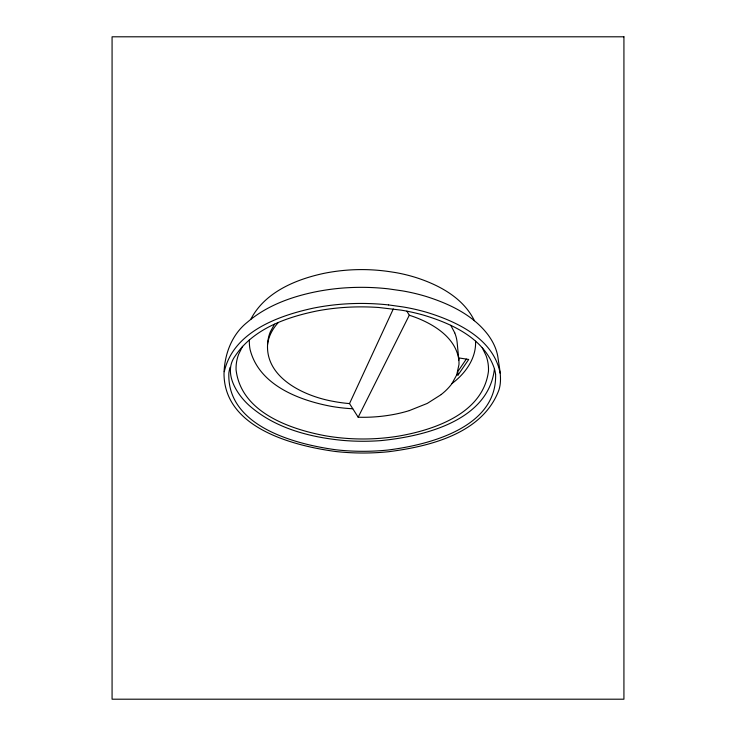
<?xml version="1.0" encoding="UTF-8"?>
<svg xmlns="http://www.w3.org/2000/svg" width="736" height="736" viewBox="0 0 736 736"><rect width="100%" height="100%" fill="white"/><g stroke="black" fill="none" stroke-linecap="round" stroke-linejoin="round"><path stroke-width="1.1" d="M494.445 368.81C488.538 420.716 424.341 436.292 381.101 440.588A236.909 236.909 0 0 1 343.05 440.413C309.828 437.267 275.31 428.297 249.651 405.876C236.477 394.202 222.898 372.536 235.253 355.884C253.313 328.744 286.543 317.188 317.069 310.932A228.206 228.206 0 0 1 343.537 307.51L347.447 307.252A252.393 252.393 0 0 1 378.801 307.492L401.286 310.16A197.055 197.055 0 0 1 423.347 315.082C451.794 323.582 484.426 338.394 494.445 368.81A40.894 40.894 0 0 1 495.595 374.385M274.5 324.217L270.388 331.724A34.776 34.776 0 0 0 267.858 341.384C263.258 377.126 303.784 396.134 333.178 401.35A150.889 150.889 0 0 0 349.517 403.586L358.174 417.22A166.032 166.032 0 0 0 391.294 414.892L393.631 414.478A141.588 141.588 0 0 0 409.345 410.596M267.499 344.862C268.392 336.444 272.67 328.688 278.328 322.506M335.515 451.49A250.553 250.553 0 0 0 388.507 451.729C429.695 446.458 482.66 433.578 498.898 390.052C502.283 379.629 499.45 368.616 498.051 358.147C496.966 349.692 493.148 341.808 488.152 334.981C473.128 315.036 449.521 303.867 426.264 296.507A191.406 191.406 0 0 0 402.215 290.84L388.194 288.825A242.494 242.494 0 0 0 349.996 287.601L346.049 287.813A228.408 228.408 0 0 0 314.695 292.008C290.499 297.031 266.368 305.918 247.397 322.184C231.785 334.521 224.462 354.246 224.011 373.759C224.314 427.984 293.011 445.685 335.515 451.49M224.296 371.652C233.248 331.936 278.254 315.652 313.72 308.062A239.494 239.494 0 0 1 345.644 303.922L349.664 303.701A254.868 254.868 0 0 1 388.571 304.925M349.517 403.586L393.3 308.954M250.783 319.341C264.712 292.275 295.55 279.468 323.812 273.387A190.495 190.495 0 0 1 390.411 271.777L395.692 272.596A162.003 162.003 0 0 1 416.079 277.582C439.272 285.044 463.33 297.942 474.426 320.73M358.174 417.22L409.28 315.247L406.888 311.181M242.595 346.306L238.63 354.292A39.67 39.67 0 0 0 236.063 369.748C240.966 412.169 289.506 429.106 325.781 435.859A222.281 222.281 0 0 0 398.388 436.144C434.636 429.87 483.147 413.338 488.474 371.128A39.661 39.661 0 0 0 486.1 355.7L482.236 347.696M458.721 359.002L459.374 358.009L468.712 359.462L458.086 374.992L456.762 374.799M466.302 359.085L457.774 371.671L458.086 374.992M441.26 394.551L427.248 403.429L409.345 410.587M388.571 304.925L402.85 306.912A199.953 199.953 0 0 1 427.331 312.506C457.452 321.798 493.58 338.956 500.14 373.161M450.745 325.294L454.774 332.884M495.595 374.385C497.251 427.68 428.748 444.94 387.66 450.064A242.291 242.291 0 0 1 336.38 449.834C295.237 444.332 226.624 426.374 228.859 372.931A40.903 40.903 0 0 1 230.083 367.347M475.557 341.191C476.376 358.377 465.244 373.695 451.968 383.52L456.679 375.001L458.97 364.614A29.817 29.817 0 0 0 458.859 360.143C456.164 338.689 435.648 325.376 417.156 318.016A116.214 116.214 0 0 0 409.28 315.247M458.859 360.143L457.148 342.488A34.776 34.776 0 0 0 454.756 332.893M452.033 383.566A56.654 56.654 0 0 1 441.223 394.496M352.737 408.756A175.794 175.794 0 0 1 331.145 406.327C298.678 400.182 258.906 384.992 250.056 349.407A41.188 41.188 0 0 1 249.384 339.857M623.926 36.8L112.074 36.8L112.074 699.2L623.926 699.2L623.926 36.8"/></g></svg>
